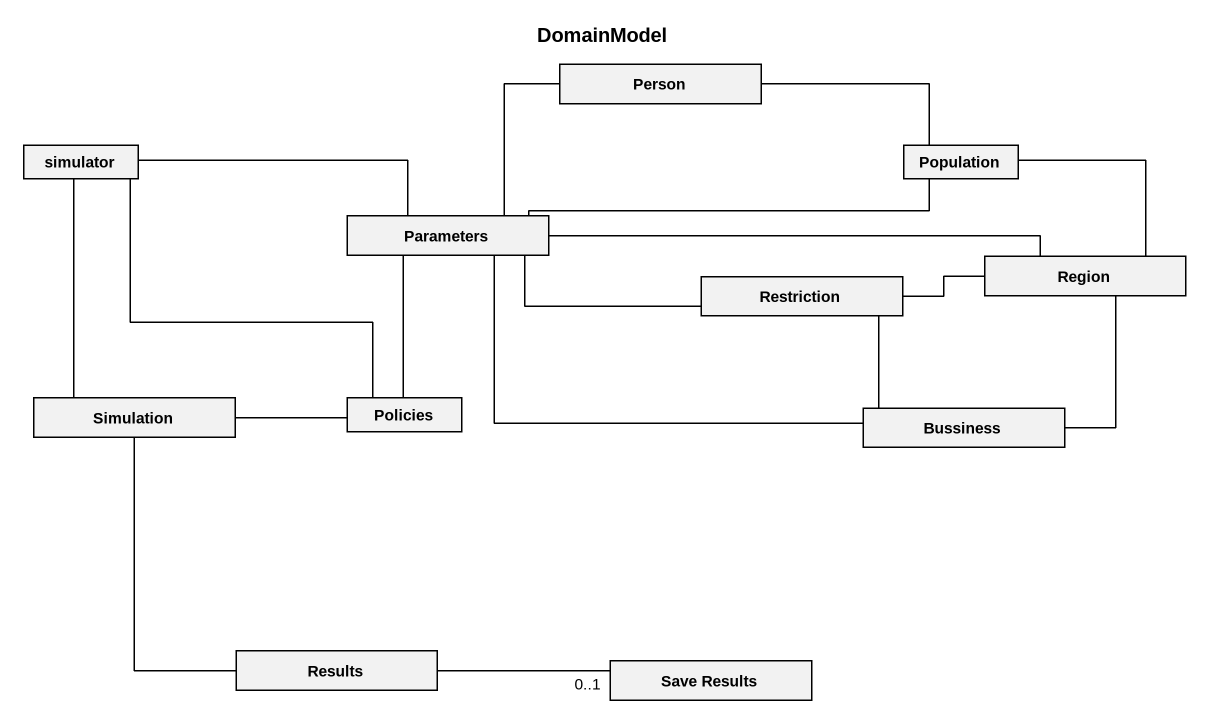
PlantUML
@startuml
title DomainModel
hide circle
hide empty members
class "Person" as Person_
class simulator
class Population
class Parameters
class Restriction
class Region
class Simulation
class Policies
class Bussiness
class Results
class "Save Results" as Save_Results
Person_ -right- Population
simulator -right- Parameters
simulator -- Simulation
simulator -- Policies
Population -- Region
Parameters -up- Person_
Parameters -right- Population
Parameters -right- Restriction
Parameters -right- Region
Parameters -right- Bussiness
Restriction -right- Region
Restriction -- Bussiness
Simulation -right- Policies
Simulation -- Results
Policies -up- Parameters
Bussiness -up- Region
Results -right- "0..1" Save_Results
@enduml
